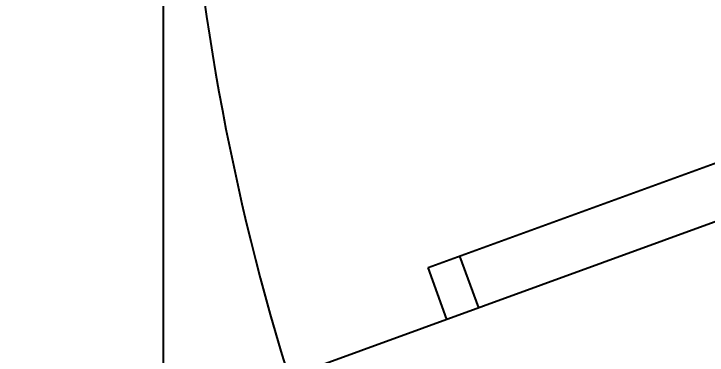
# Model space of a CAD drawing. Header units: millimetres. Extents: x 0 to 253659, y 0 to 59400.
# Drawn here: x 62904.3 to 63111.2, y 50708.6 to 50810.6 of the extents above; entities that cross this region are included whole.
import ezdxf

# ---------------------------------------------------------------- set-up
doc = ezdxf.new("R2010")
doc.units = ezdxf.units.MM
doc.header["$LTSCALE"] = 200
doc.header["$MEASUREMENT"] = 0
doc.linetypes.add('HID', pattern=[2.3, 1.5, -0.8])
for name, color, linetype in [('1', 1, 'CONTINUOUS'), ('A-벽', 7, 'CONTINUOUS'), ('주방기구(기존)', 8, 'HID')]:
    doc.layers.add(name, color=color, linetype=linetype)
doc.styles.get("Standard").update_dxf_attribs({"font": ''})
doc.styles.get('Standard').set_extended_font_data('Gulim')

msp = doc.modelspace()

# ---------------------------------------------------------------- linework, layer by layer
at = {"layer": '1'}
msp.add_line((62948.859, 53409.695), (62948.859, 39609.695), dxfattribs=at)
at = {"layer": '주방기구(기존)'}
for p, q in [((63027.895, 50734.753), (63587.59, 50938.466)), ((63624.659, 50934.439), (62955.524, 50690.894)), ((63037.27, 50738.166), (63042.9, 50722.697)), ((63033.525, 50719.284), (63027.895, 50734.753))]:
    msp.add_line(p, q, dxfattribs=at)
msp.add_arc((63669.232, 50914.411), 715.154, 181.998676, 211.252681, dxfattribs=at)

# ---------------------------------------------------------------- texts
at = {"layer": 'A-벽', "insert": (56860.275, 56025.894), "char_height": 20000, "attachment_point": 1}
msp.add_mtext_dynamic_manual_height_columns('2', width=367.11901, gutter_width=12.5, heights=[0], dxfattribs=at)

doc.saveas('drawing.dxf')
